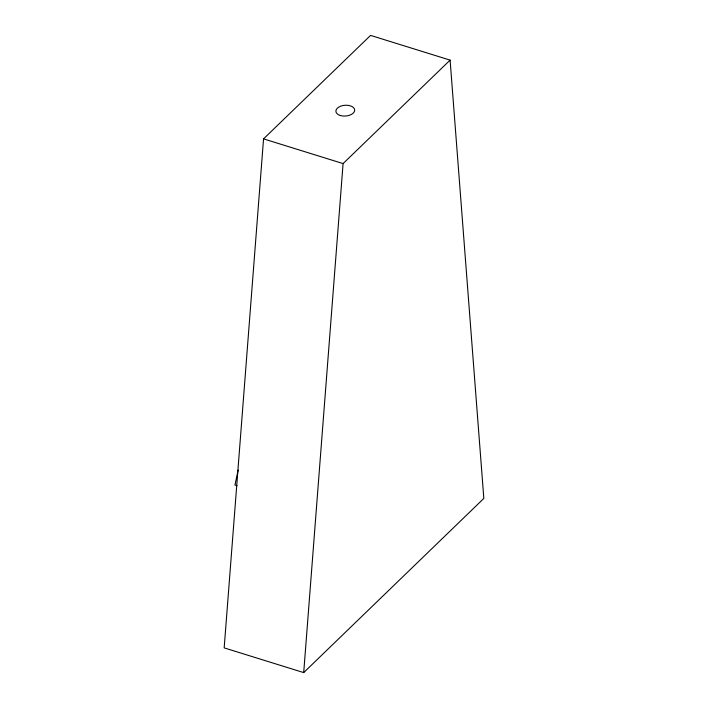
<?xml version="1.0" encoding="UTF-8"?>
<svg xmlns="http://www.w3.org/2000/svg" width="708" height="708" viewBox="0 0 708 708"><rect width="100%" height="100%" fill="white"/><g stroke="black" fill="none" stroke-linecap="round" stroke-linejoin="round"><path stroke-width="1.06" d="M263.553 138.874L224.171 647.882L303.705 672.6L483.83 498.432L450.102 60.118L370.567 35.4L263.553 138.874L343.088 163.592L450.102 60.118M303.705 672.6L343.088 163.592M238.136 470.094L234.95 485.024L237.065 485.679M340.291 115.493A9.416 5.398 -4.4 0 0 354.681 110.368A9.416 5.398 -4.4 0 0 340.902 106.094A9.416 5.398 -4.4 0 0 340.291 115.493"/></g></svg>
